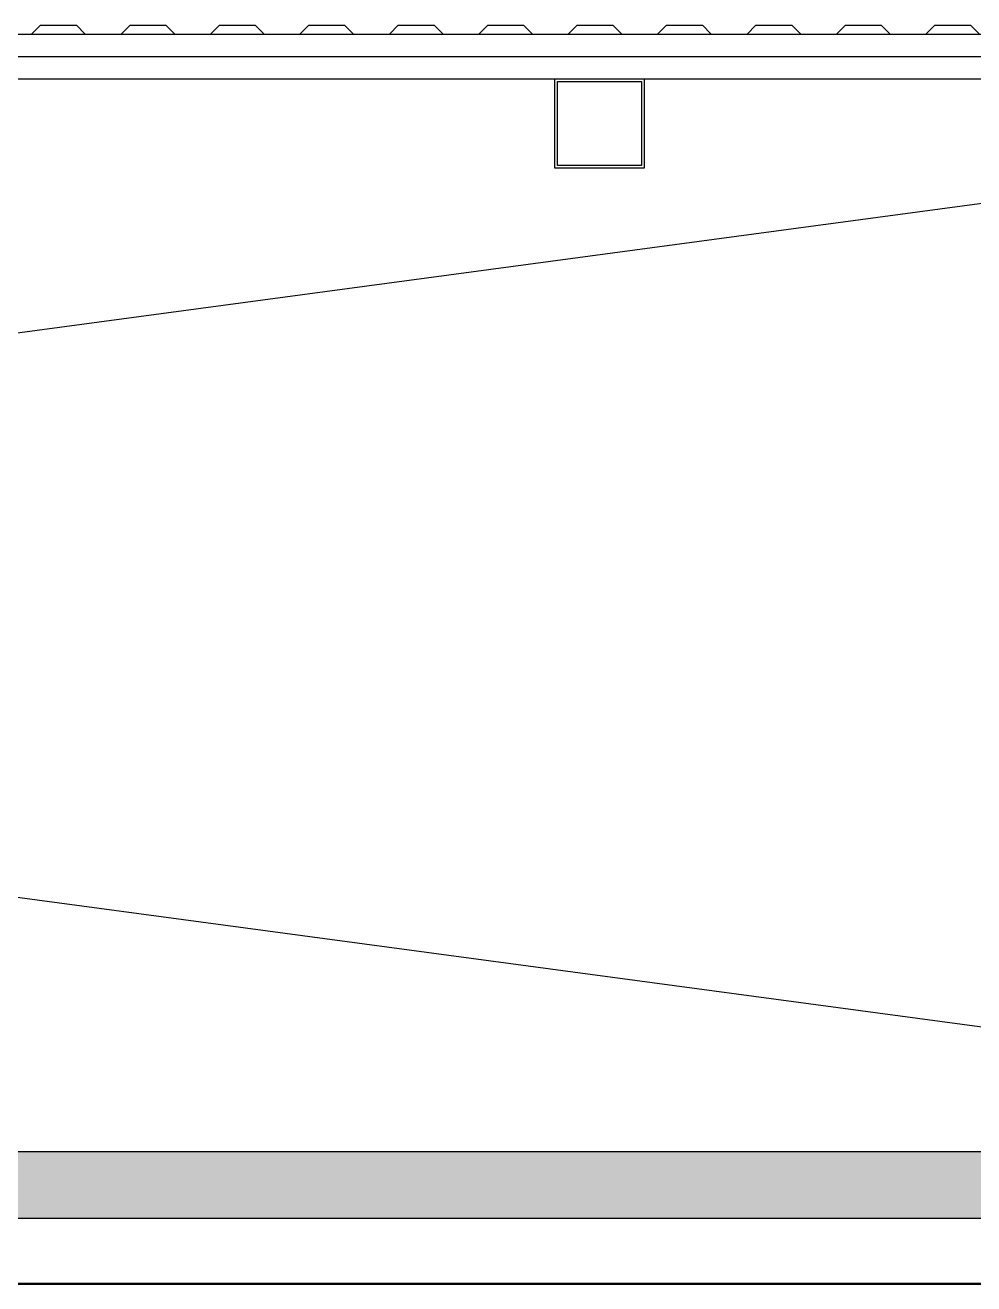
# Model space of a CAD drawing. Header units: centimetres. Extents: x 28733 to 98303, y -2883 to 8555.
# Drawn here: x 89712.4 to 89924.6, y 7039 to 7320.6 of the extents above; entities that cross this region are included whole.
import ezdxf

# ---------------------------------------------------------------- set-up
doc = ezdxf.new("R2010")
doc.units = ezdxf.units.CM
doc.header["$LTSCALE"] = 100
for name, color, linetype in [('A-ELEV-03', 251, 'Continuous'), ('A-ELEV-04', 250, 'Continuous'), ('A-WALL', 134, 'Continuous'), ('A-WALL-HTCH', 8, 'Continuous'), ('A-WALL-INSL', 249, 'Continuous'), ('A-WALL-SNWPNL', 200, 'Continuous'), ('A-WALL-STEL', 202, 'Continuous'), ('S-STEL', 3, 'Continuous')]:
    doc.layers.add(name, color=color, linetype=linetype)
doc.layers.add('GEB-BEZUG', color=2, linetype='Continuous', lineweight=50, true_color=0xffff00)
doc.linetypes.add('BATTING', pattern='A,0.00254,-2.54,[134,ltypeshp.shx,S=2.54,R=0,X=-2.54,Y=0],-5.08,[134,ltypeshp.shx,S=2.54,R=180,X=2.54,Y=0],-2.54', length=10.16254)

# ---------------------------------------------------------------- blocks, each defined once
blk = doc.blocks.new('*U74')
at = {"layer": 'A-WALL-SNWPNL'}
blk.add_lwpolyline([(50, 1), (42, 1), (40, -1), (32, -1), (30, 1), (22, 1), (20, -1), (12, -1), (10, 1), (2, 1), (0, -1), (-8, -1), (-10, 1), (-18, 1), (-20, -1), (-28, -1), (-30, 1), (-38, 1), (-40, -1), (-48, -1), (-50, 1)], dxfattribs=at)
blk = doc.blocks.new('*U75')
at = {"layer": 'A-WALL-STEL', "color": 0, "linetype": 'ByBlock', "lineweight": -2, "transparency": 16777216}
for p in [(8300, 0), (8400, 0), (8500, 0)]:
    blk.add_blockref('*U74', p, dxfattribs=at)

msp = doc.modelspace()

# ---------------------------------------------------------------- hatches: boundary and pattern name
at = {"layer": 'A-WALL-HTCH'}
h = msp.add_hatch(dxfattribs=at)
h.set_pattern_fill('DASH', color=256)
h.set_pattern_definition([(0, (-28157.4476, -0.018), (3.175, 3.175), [3.175, -3.175])])
h.paths.add_polyline_path([(90148.36, 7263.62), (90133.36, 7263.62), (90133.36, 7068.62), (89240.86, 7068.62), (89240.86, 7053.62), (90148.36, 7053.62)])

# ---------------------------------------------------------------- linework, layer by layer
at = {"layer": 'A-ELEV-03'}
msp.add_lwpolyline([(88540.86, 7318.59), (90515.86, 7318.59)], dxfattribs=at)
at = {"layer": 'A-ELEV-04'}
for p, q in [((88348.36, 7068.62), (90133.36, 7308.62)), ((90133.36, 7068.62), (88348.36, 7308.62))]:
    msp.add_line(p, q, dxfattribs=at)
at = {"layer": 'A-WALL'}
for p, q in [((88348.36, 7068.62), (90133.36, 7068.62)), ((90148.36, 7053.62), (87395.86, 7053.62))]:
    msp.add_line(p, q, dxfattribs=at)
at = {"layer": 'A-WALL-INSL', "linetype": 'BATTING', "ltscale": 0.005}
msp.add_lwpolyline([(86915.86, 7313.59), (90515.86, 7313.59)], dxfattribs=at)
at = {"layer": 'A-WALL-SNWPNL'}
msp.add_line((89285.86, 7308.59), (90515.86, 7308.59), dxfattribs=at)
at = {"layer": 'GEB-BEZUG'}
msp.add_line((88449.31, 7039.01), (89948.72, 7039.01), dxfattribs=at)
at = {"layer": 'S-STEL', "elevation": 0}
for points in [[(89830.86, 7308.59), (89850.86, 7308.59), (89850.86, 7288.59), (89830.86, 7288.59)], [(89831.46, 7307.99), (89850.26, 7307.99), (89850.26, 7289.19), (89831.46, 7289.19)]]:
    msp.add_lwpolyline(points, close=True, dxfattribs=at)

# ---------------------------------------------------------------- block references
at = {"layer": 'A-WALL-STEL', "rotation": 180}
msp.add_blockref('*U75', (98235.86, 7319.59), dxfattribs=at)

doc.saveas('drawing.dxf')
